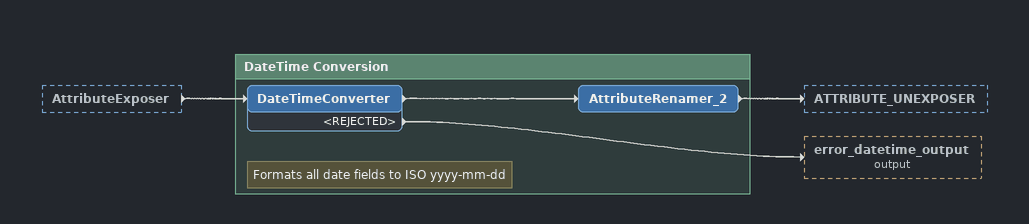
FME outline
AttributeExposer [outside]
    -> DateTimeConverter

Bookmark: DateTime Conversion
Note: Formats all date fields to ISO yyyy-mm-dd
DateTimeConverter
    -> AttributeRenamer_2
    <REJECTED> -> error_datetime_output (output)
AttributeRenamer_2
    -> ATTRIBUTE_UNEXPOSER
